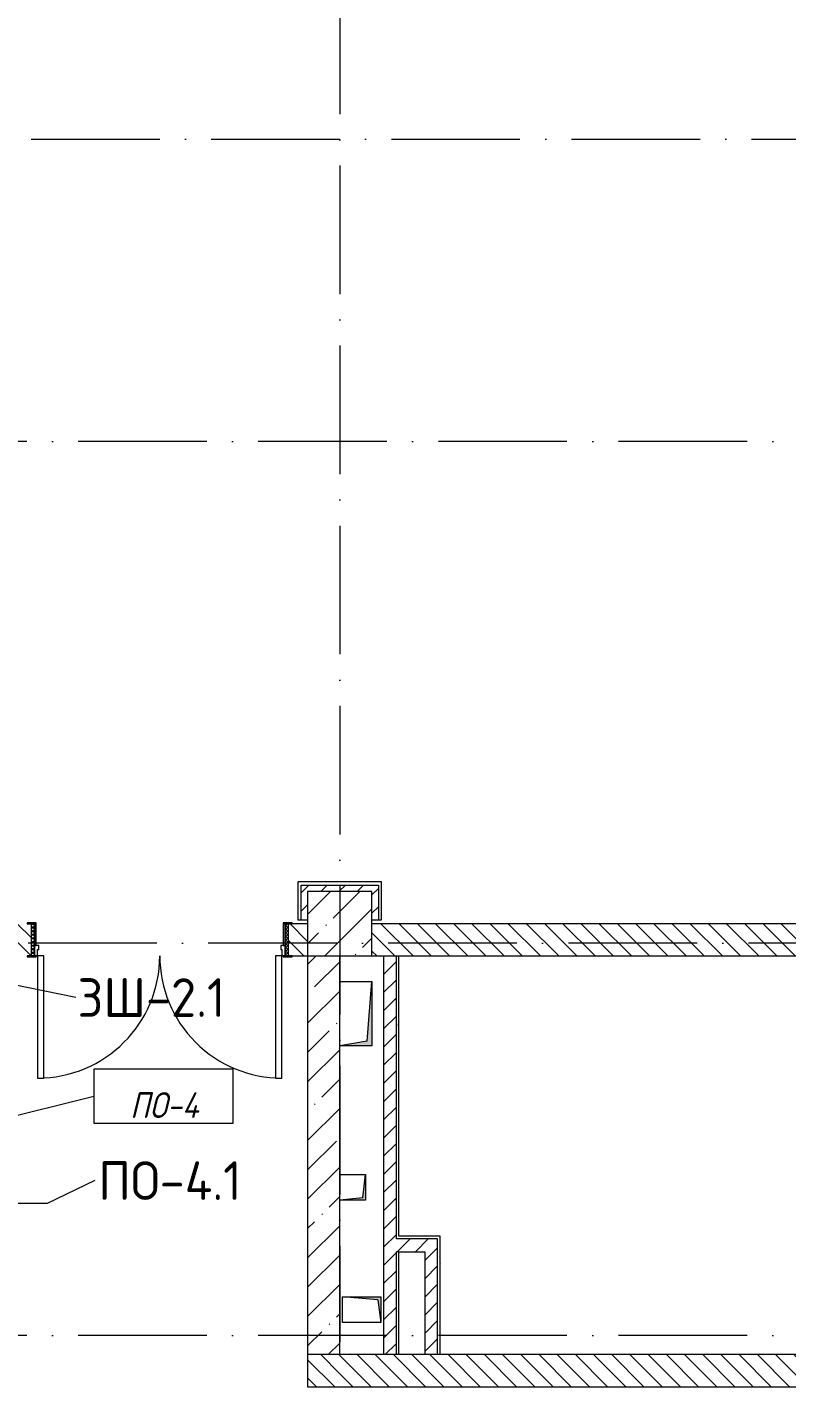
# Model space of a CAD drawing. Header units: millimetres. Extents: x -6467 to 106027, y -7090 to 195095.
# Drawn here: x 75320 to 81225, y 8981 to 19551 of the extents above; entities that cross this region are included whole.
import ezdxf

# ---------------------------------------------------------------- set-up
doc = ezdxf.new("R2010")
doc.units = ezdxf.units.MM
doc.linetypes.add('50_200_ШТРИХ_1Т_ш5_п1_п1_', pattern=[1400, 1000, -200, 0, -200])
for name, color, linetype, lineweight in [('A-DOOR', 7, 'Continuous', 9), ('A-DOOR-2', 7, 'Continuous', 5), ('A-DOOR-FRAM', 7, 'Continuous', 9), ('A-DOOR-FRAM-2', 7, 'Continuous', 5), ('A-FLOR-IDEN', 7, 'Continuous', 9), ('A-WALL', 7, 'Continuous', 5), ('A-WALL-FNSH-1', 7, 'Continuous', 5), ('A-WALL-IDEN', 7, 'Continuous', 9), ('I-WALL', 7, 'Continuous', 5), ('S-COLS', 7, 'Continuous', 9), ('S-COLS-1', 7, 'Continuous', 5)]:
    doc.layers.add(name, color=color, linetype=linetype, lineweight=lineweight)
for name, color, linetype, lineweight, true_color in [('A-GENM-1', 7, 'Continuous', 9, 0xaaaaaa), ('I-WALL-1', 7, 'Continuous', 5, 0x787878), ('M-EQPM-1', 7, 'Continuous', 9, 0xaaaaaa), ('M-EQPM-2', 7, 'Continuous', 9, 0xe2e2e2), ('Оси-3', 7, '50_200_ШТРИХ_1Т_ш5_п1_п1_', 9, 0xaaaaaa)]:
    doc.layers.add(name, color=color, linetype=linetype, lineweight=lineweight, true_color=true_color)
doc.styles.add('GOST Common', font='', dxfattribs={"height": 300})
doc.styles.add('GOST Common_I', font='', dxfattribs={"width": 0.9, "height": 200})
doc.styles.get('GOST Common').set_extended_font_data('GOST Common')
doc.styles.get('GOST Common_I').set_extended_font_data('GOST Common', italic=True)
pattern_1 = [(135, (0, 0), (-70.71068, -70.71068), [])]
pattern_2 = [(45, (0, 0), (-70.71068, 70.71068), [])]
pattern_3 = [(0, (0, 0), (406.4, 101.6), [6.706, -298.094, 6.706, -298.094, -1625.6]), (0, (0, 0), (406.4, 101.6), [-609.6, 6.706, -602.894, 6.706, -298.094, -711.2]), (0, (0, 0), (406.4, 101.6), [-1524, 6.706, -196.494, 6.706, -501.294]), (120, (152.4, 50.8), (-291.18818, 301.15272), [6.706, -298.094, 6.706, -298.094, -1625.6]), (120, (152.4, 50.8), (-291.18818, 301.15272), [-609.6, 6.706, -602.894, 6.706, -298.094, -711.2]), (120, (152.4, 50.8), (-291.18818, 301.15272), [-1524, 6.706, -196.494, 6.706, -501.294]), (240, (203.2, 254), (-115.21182, -402.75272), [6.706, -298.094, 6.706, -298.094, -1625.6]), (240, (203.2, 254), (-115.21182, -402.75272), [-609.6, 6.706, -602.894, 6.706, -298.094, -711.2]), (240, (203.2, 254), (-115.21182, -402.75272), [-1524, 6.706, -196.494, 6.706, -501.294])]

# ---------------------------------------------------------------- blocks, each defined once
blk = doc.blocks.new('BSC_Колонна _Прямоугольная - 500х500-V38-АИ_План этажа Радиаторы_2')
at = {"layer": 'S-COLS-1'}
h = blk.add_hatch(dxfattribs=at)
h.set_pattern_fill('FP_66', color=256, style=0, pattern_type=2)
h.set_pattern_definition([(45, (-77750, -12581.04), (-228.0985, 228.0985), []), (45, (-77521.9, -12581.04), (-228.0985, 228.0985), [403.225, -80.645, 6.706, -73.939])])
h.paths.add_polyline_path([(-250, -250), (250, -250), (250, 250), (-250, 250)])
for p, q in [((250, 250), (-250, 250)), ((-250, 250), (-250, -250)), ((250, -250), (250, 250)), ((-250, -250), (250, -250))]:
    blk.add_line(p, q, dxfattribs=at)
blk = doc.blocks.new('110_Дверь_СКБ_2Ст - СОШ_Д-22_1_Дв_2000x2100h_Физкультурный зал_ Зал для хореографии_ Снарядная_ Инвентарная_EI60-26079363-АИ_План этажа Радиаторы_2')
at = {"layer": 'A-DOOR-2'}
h = blk.add_hatch(dxfattribs=at)
h.set_pattern_fill('FP_135', color=256, style=0, pattern_type=2)
h.set_pattern_definition([(135, (1301.41, 189.685), (-14.1421, -14.1421), []), (225, (1301.41, 189.685), (14.1421, -14.1421), [])])
h.paths.add_polyline_path([(1012.5, 125), (987.5, 125), (987.5, -125), (1012.5, -125), (1012.5, 97.3)])
at = {"layer": 'A-DOOR-FRAM-2'}
h = blk.add_hatch(dxfattribs=at)
h.set_pattern_fill('FP_136', color=256, style=0, pattern_type=2)
h.set_pattern_definition([(45, (-821.384, 189.685), (-14.1421, 14.1421), []), (135, (-821.384, 189.685), (-14.1421, -14.1421), [])])
h.paths.add_polyline_path([(-962.5, 125), (-987.5, 125), (-987.5, -125), (-962.5, -125)])
at = {"layer": 'A-DOOR'}
for p, q in [((-937.5, 1075), (-937.5, 125)), ((-887.5, 1075), (-937.5, 1075)), ((-887.5, 125), (-887.5, 1075)), ((962.5, 1075), (912.5, 1075)), ((912.5, 1075), (912.5, 125)), ((962.5, 125), (962.5, 1075)), ((-937.5, 125), (-887.5, 125)), ((912.5, 125), (962.5, 125))]:
    blk.add_line(p, q, dxfattribs=at)
at = {"layer": 'A-DOOR-2'}
for centre, start, end in [((-937.5, 125), 360, 90), ((962.5, 125), 90, 180)]:
    blk.add_arc(centre, 950, start, end, dxfattribs=at)
at = {"layer": 'A-DOOR-FRAM'}
for p, q in [((-947.5, 133), (-1017.5, 133)), ((-1017.5, 133), (-1017.5, 125)), ((-1017.5, 125), (-947.5, 125)), ((-962.5, 125), (-987.5, 125)), ((-987.5, 125), (-987.5, -125)), ((-937.5, 125), (-962.5, 125)), ((-962.5, 125), (-962.5, 45)), ((-962.5, -125), (-962.5, 125)), ((-947.5, 125), (-947.5, 133)), ((-937.5, 75), (-937.5, 125)), ((962.5, 125), (962.5, 75)), ((987.5, 125), (962.5, 125)), ((1042.5, 133), (972.5, 133)), ((972.5, 133), (972.5, 125)), ((972.5, 125), (1042.5, 125)), ((987.5, 45), (987.5, 125)), ((1012.5, 125), (987.5, 125)), ((987.5, 125), (987.5, -125)), ((1012.5, -125), (1012.5, 125)), ((1042.5, 125), (1042.5, 133)), ((-962.5, 45), (-927.5, 45)), ((-947.5, 45), (-962.5, 45)), ((-962.5, 45), (-962.5, -125)), ((-947.5, -125), (-947.5, 45)), ((-927.5, 75), (-937.5, 75)), ((-927.5, 45), (-927.5, 75)), ((962.5, 75), (952.5, 75)), ((952.5, 75), (952.5, 45)), ((952.5, 45), (987.5, 45)), ((987.5, 45), (972.5, 45)), ((972.5, 45), (972.5, -125)), ((987.5, -125), (987.5, 45)), ((-947.5, -125), (-1017.5, -125)), ((-1017.5, -125), (-1017.5, -133)), ((-1017.5, -133), (-947.5, -133)), ((-987.5, -125), (-962.5, -125)), ((-962.5, -125), (-947.5, -125)), ((-947.5, -133), (-947.5, -125)), ((972.5, -125), (987.5, -125)), ((1042.5, -125), (972.5, -125)), ((972.5, -125), (972.5, -133)), ((972.5, -133), (1042.5, -133)), ((987.5, -125), (1012.5, -125)), ((1042.5, -133), (1042.5, -125))]:
    blk.add_line(p, q, dxfattribs=at)
blk = doc.blocks.new('Канал вертикальный прямоугольный - Шахта - значок проема-24087362-АИ_План этажа Радиаторы_2')
at = {"layer": 'M-EQPM-2'}
blk.add_hatch(color=256, dxfattribs=at).paths.add_polyline_path([(100, 100), (-100, 100), (-100, -100), (-80, 80)])
at = {"layer": 'M-EQPM-1'}
for p, q in [((-100, -100), (-100, 100)), ((-100, 100), (100, 100)), ((-80, 80), (-100, -100)), ((-80, 80), (100, 100)), ((100, 100), (100, -100)), ((100, -100), (-100, -100))]:
    blk.add_line(p, q, dxfattribs=at)
blk = doc.blocks.new('Канал вертикальный прямоугольный - Шахта - значок проема-24087382-АИ_План этажа Радиаторы_2')
at = {"layer": 'M-EQPM-2'}
blk.add_hatch(color=256, dxfattribs=at).paths.add_polyline_path([(100, 150), (-100, 150), (-100, -150), (-75, 125)])
at = {"layer": 'M-EQPM-1'}
for p, q in [((-100, -150), (-100, 150)), ((-100, 150), (100, 150)), ((-75, 125), (-100, -150)), ((-75, 125), (100, 150)), ((100, 150), (100, -150)), ((100, -150), (-100, -150))]:
    blk.add_line(p, q, dxfattribs=at)
blk = doc.blocks.new('Канал вертикальный прямоугольный - Шахта - значок проема-24087370-АИ_План этажа Радиаторы_2')
at = {"layer": 'M-EQPM-2'}
blk.add_hatch(color=256, dxfattribs=at).paths.add_polyline_path([(-125, -250), (-87.5, 212.5), (125, 250), (-125, 250)])
at = {"layer": 'M-EQPM-1'}
for p, q in [((-125, -250), (-125, 250)), ((-125, 250), (125, 250)), ((-87.5, 212.5), (-125, -250)), ((-87.5, 212.5), (125, 250)), ((125, 250), (125, -250)), ((125, -250), (-125, -250))]:
    blk.add_line(p, q, dxfattribs=at)
blk = doc.blocks.new('АР_Перемычка1 - АР_Перемычка-26079405-АИ_План этажа Радиаторы_2')
at = {"layer": 'A-GENM-1'}
blk.add_line((-150, -125), (-141, -125), dxfattribs=at)
blk = doc.blocks.new('AAR_СКБ_Марка_Перекрытия_1 мм - Марка пола-27961726-АИ_План этажа Радиаторы_2')
at = {"layer": 'A-FLOR-IDEN'}
for p, q in [((2.723, 2.101), (-2.69, 2.101)), ((-2.69, 2.101), (-2.69, 0)), ((2.723, 0), (2.723, 2.101)), ((-2.69, 0), (2.723, 0))]:
    blk.add_line(p, q, dxfattribs=at)

msp = doc.modelspace()

# ---------------------------------------------------------------- hatches: boundary and pattern name
at = {"layer": 'A-WALL'}
h = msp.add_hatch(dxfattribs=at)
h.set_pattern_fill('FP_1', color=256, style=0, pattern_type=2)
h.set_pattern_definition([(45, (0, 0), (-228.0985, 228.0985), []), (45, (228.1, 0), (-228.0985, 228.0985), [403.225, -80.645, 6.706, -73.939])])
h.paths.add_polyline_path([(77750, 9231), (77750, 12331), (77500, 12331), (77500, 9231)])
at = {"layer": 'I-WALL'}
h = msp.add_hatch(dxfattribs=at)
h.set_pattern_fill('FP_4', color=256, style=0, pattern_type=2)
h.set_pattern_definition(pattern_2)
h.paths.add_polyline_path([(77450, 12611), (77500, 12611), (77500, 12881), (77450, 12881), (77450, 12831)])
h = msp.add_hatch(dxfattribs=at)
h.set_pattern_fill('FP_4', color=256, style=0, pattern_type=2)
h.set_pattern_definition(pattern_2)
h.paths.add_polyline_path([(78000, 12831), (78000, 12881), (77500, 12881), (77500, 12831)])
h = msp.add_hatch(dxfattribs=at)
h.set_pattern_fill('FP_4', color=256, style=0, pattern_type=2)
h.set_pattern_definition(pattern_2)
h.paths.add_polyline_path([(78000, 12611), (78050, 12611), (78050, 12881), (78000, 12881), (78000, 12831)])
h = msp.add_hatch(dxfattribs=at)
h.set_pattern_fill('FP_2', color=256, style=0, pattern_type=2)
h.set_pattern_definition(pattern_1)
h.paths.add_polyline_path([(86350, 12331), (86350, 12581), (83400, 12581), (83400, 12331), (86320, 12331)])
h.paths.add_polyline_path([(88350, 12331), (88750, 12331), (88750, 12581), (88350, 12581), (88350, 12359)])
h.paths.add_polyline_path([(82800, 12331), (82900, 12331), (82900, 12581), (78000, 12581), (78000, 12331), (82780, 12331)])
h.paths.add_polyline_path([(75320, 12331), (75350, 12331), (75350, 12581), (75000, 12581), (75000, 12331), (75082, 12331)])
h.paths.add_polyline_path([(77380, 12331), (77500, 12331), (77500, 12581), (77350, 12581), (77350, 12331)])
h = msp.add_hatch(dxfattribs=at)
h.set_pattern_fill('FP_4', color=256, style=0, pattern_type=2)
h.set_pattern_definition(pattern_2)
h.paths.add_polyline_path([(78090, 9231), (78190, 9231), (78190, 12331), (78090, 12331), (78090, 10951)])
h = msp.add_hatch(dxfattribs=at)
h.set_pattern_fill('FP_4', color=256, style=0, pattern_type=2)
h.set_pattern_definition(pattern_2)
h.paths.add_polyline_path([(78510, 10031), (78510, 10131), (78190, 10131), (78190, 10031), (78410, 10031)])
h = msp.add_hatch(dxfattribs=at)
h.set_pattern_fill('FP_4', color=256, style=0, pattern_type=2)
h.set_pattern_definition(pattern_2)
h.paths.add_polyline_path([(78510, 9231), (78510, 10031), (78410, 10031), (78410, 9231)])
h = msp.add_hatch(dxfattribs=at)
h.set_pattern_fill('FP_2', color=256, style=0, pattern_type=2)
h.set_pattern_definition(pattern_1)
h.paths.add_polyline_path([(77750, 8981), (77750, 9231), (77500, 9231), (77500, 8981)])
h = msp.add_hatch(dxfattribs=at)
h.set_pattern_fill('FP_2', color=256, style=0, pattern_type=2)
h.set_pattern_definition(pattern_1)
h.paths.add_polyline_path([(89000, 8981), (89000, 9231), (77750, 9231), (77750, 8981), (85878, 8981)])
at = {"layer": 'I-WALL-1'}
h = msp.add_hatch(dxfattribs=at)
h.set_pattern_fill('FP_3', color=256, style=0, pattern_type=2)
h.set_pattern_definition(pattern_3)
h.paths.add_polyline_path([(78210, 9231), (78210, 10031), (78190, 10031), (78190, 9231)])
h.paths.add_polyline_path([(78190, 10131), (78210, 10131), (78210, 12331), (78190, 12331), (78190, 10951)])
h = msp.add_hatch(dxfattribs=at)
h.set_pattern_fill('FP_3', color=256, style=0, pattern_type=2)
h.set_pattern_definition(pattern_3)
h.paths.add_polyline_path([(78510, 10131), (78530, 10131), (78530, 10151), (78210, 10151), (78210, 10131)])
h = msp.add_hatch(dxfattribs=at)
h.set_pattern_fill('FP_3', color=256, style=0, pattern_type=2)
h.set_pattern_definition(pattern_3)
h.paths.add_polyline_path([(78510, 9231), (78530, 9231), (78530, 10131), (78510, 10131), (78510, 10031)])

# ---------------------------------------------------------------- linework, layer by layer
at = {"layer": 'A-FLOR-IDEN'}
msp.add_line((75000, 11031), (75838, 11241), dxfattribs=at)
at = {"layer": 'A-WALL'}
for p, q in [((77450, 12881), (78050, 12881)), ((77450, 12611), (77450, 12881)), ((78050, 12881), (78050, 12611)), ((77500, 12581), (77380, 12581)), ((82900, 12581), (78000, 12581)), ((77380, 12331), (77500, 12331)), ((77500, 12331), (77500, 8981)), ((77750, 9231), (77750, 12331)), ((78000, 12331), (82900, 12331)), ((78190, 10131), (78190, 12331)), ((78510, 10131), (78190, 10131)), ((78510, 9231), (78510, 10131)), ((78190, 9231), (78190, 10031)), ((78210, 10031), (78190, 10031)), ((89000, 9231), (77500, 9231)), ((77500, 8981), (89250, 8981))]:
    msp.add_line(p, q, dxfattribs=at)
at = {"layer": 'A-WALL-FNSH-1'}
for p, q in [((78075, 12906), (77425, 12906)), ((77425, 12906), (77425, 12611)), ((78075, 12611), (78075, 12906)), ((77425, 12611), (77500, 12611)), ((78000, 12611), (78075, 12611)), ((78090, 12331), (78090, 9231)), ((78210, 10151), (78210, 12331)), ((78530, 10151), (78210, 10151)), ((78530, 9231), (78530, 10151)), ((78210, 9231), (78210, 10031)), ((78210, 10031), (78410, 10031)), ((78410, 10031), (78410, 9231))]:
    msp.add_line(p, q, dxfattribs=at)
at = {"layer": 'A-WALL-IDEN'}
for p, q in [((74882, 12175), (75697, 12011)), ((75479, 10408), (75848, 10588)), ((75018, 10408), (75479, 10408))]:
    msp.add_line(p, q, dxfattribs=at)
at = {"layer": 'Оси-3'}
for p, q in [((77750, 91281), (77750, 9331)), ((66950, 18681), (90319, 18681)), ((104718, 16331), (66950, 16331)), ((93128, 12431), (66950, 12431)), ((104718, 9381), (-5267, 9381))]:
    msp.add_line(p, q, dxfattribs=at)

# ---------------------------------------------------------------- block references
at = {"layer": 'A-DOOR-2', "rotation": 180}
msp.add_blockref('110_Дверь_СКБ_2Ст - СОШ_Д-22_1_Дв_2000x2100h_Физкультурный зал_ Зал для хореографии_ Снарядная_ Инвентарная_EI60-26079363-АИ_План этажа Радиаторы_2', (76363, 12456), dxfattribs=at)
at = {"layer": 'A-FLOR-IDEN', "xscale": 199.9999999999999, "yscale": 199.9999999999999, "zscale": 199.9999999999999}
msp.add_blockref('AAR_СКБ_Марка_Перекрытия_1 мм - Марка пола-27961726-АИ_План этажа Радиаторы_2', (76376, 11031), dxfattribs=at)
at = {"layer": 'A-GENM-1', "rotation": 180}
msp.add_blockref('АР_Перемычка1 - АР_Перемычка-26079405-АИ_План этажа Радиаторы_2', (77350, 12456), dxfattribs=at)
at = {"layer": 'M-EQPM-1'}
for name, p, rotation in [('Канал вертикальный прямоугольный - Шахта - значок проема-24087370-АИ_План этажа Радиаторы_2', (77875, 11881), 180), ('Канал вертикальный прямоугольный - Шахта - значок проема-24087362-АИ_План этажа Радиаторы_2', (77850, 10531), 180), ('Канал вертикальный прямоугольный - Шахта - значок проема-24087382-АИ_План этажа Радиаторы_2', (77920, 9581), 269.9999999999989)]:
    msp.add_blockref(name, p, dxfattribs=dict(at, rotation=rotation))
at = {"layer": 'S-COLS'}
msp.add_blockref('BSC_Колонна _Прямоугольная - 500х500-V38-АИ_План этажа Радиаторы_2', (77750, 12581), dxfattribs=at)

# ---------------------------------------------------------------- texts
at = {"layer": 'A-FLOR-IDEN', "insert": (76386, 11171), "char_height": 200, "width": 572.4, "attachment_point": 5, "line_spacing_factor": 1.022766, "style": 'GOST Common_I'}
msp.add_mtext('\\pxqc,t0.9,1.8,2.7,3.6,4.5,5.4,6.3,7.2,8.1,9,9.9,10.8,11.7,12.6,13.5,14.4,15.3,16.2,17.1,18,18.9,19.8,20.7,21.6,22.5,23.4,24.3,25.2,26.1,27,27.9,28.8;{ПО-4}', dxfattribs=at)
at = {"layer": 'A-WALL-IDEN', "char_height": 300, "attachment_point": 2, "line_spacing_factor": 1.022766, "style": 'GOST Common'}
for s, insert, width in [('\\pxqc,t0.26667,0.53333,0.8,1.06667,1.33333,1.6,1.86667,2.13333,2.4,2.66667,2.93333,3.2,3.46667,3.73333,4,4.26667,4.53333,4.8,5.06667,5.33333,5.6,5.86667,6.13333,6.4,6.66667,6.93333,7.2,7.46667,7.73333,8,8.26667,8.53333;{ЗШ-2.1}', (76286, 12157), 1190), ('\\pxqc,t0.26667,0.53333,0.8,1.06667,1.33333,1.6,1.86667,2.13333,2.4,2.66667,2.93333,3.2,3.46667,3.73333,4,4.26667,4.53333,4.8,5.06667,5.33333,5.6,5.86667,6.13333,6.4,6.66667,6.93333,7.2,7.46667,7.73333,8,8.26667,8.53333;{ПО-4.1}', (76430, 10734), 1178)]:
    msp.add_mtext(s, dxfattribs=dict(at, insert=insert, width=width))

doc.saveas('drawing.dxf')
